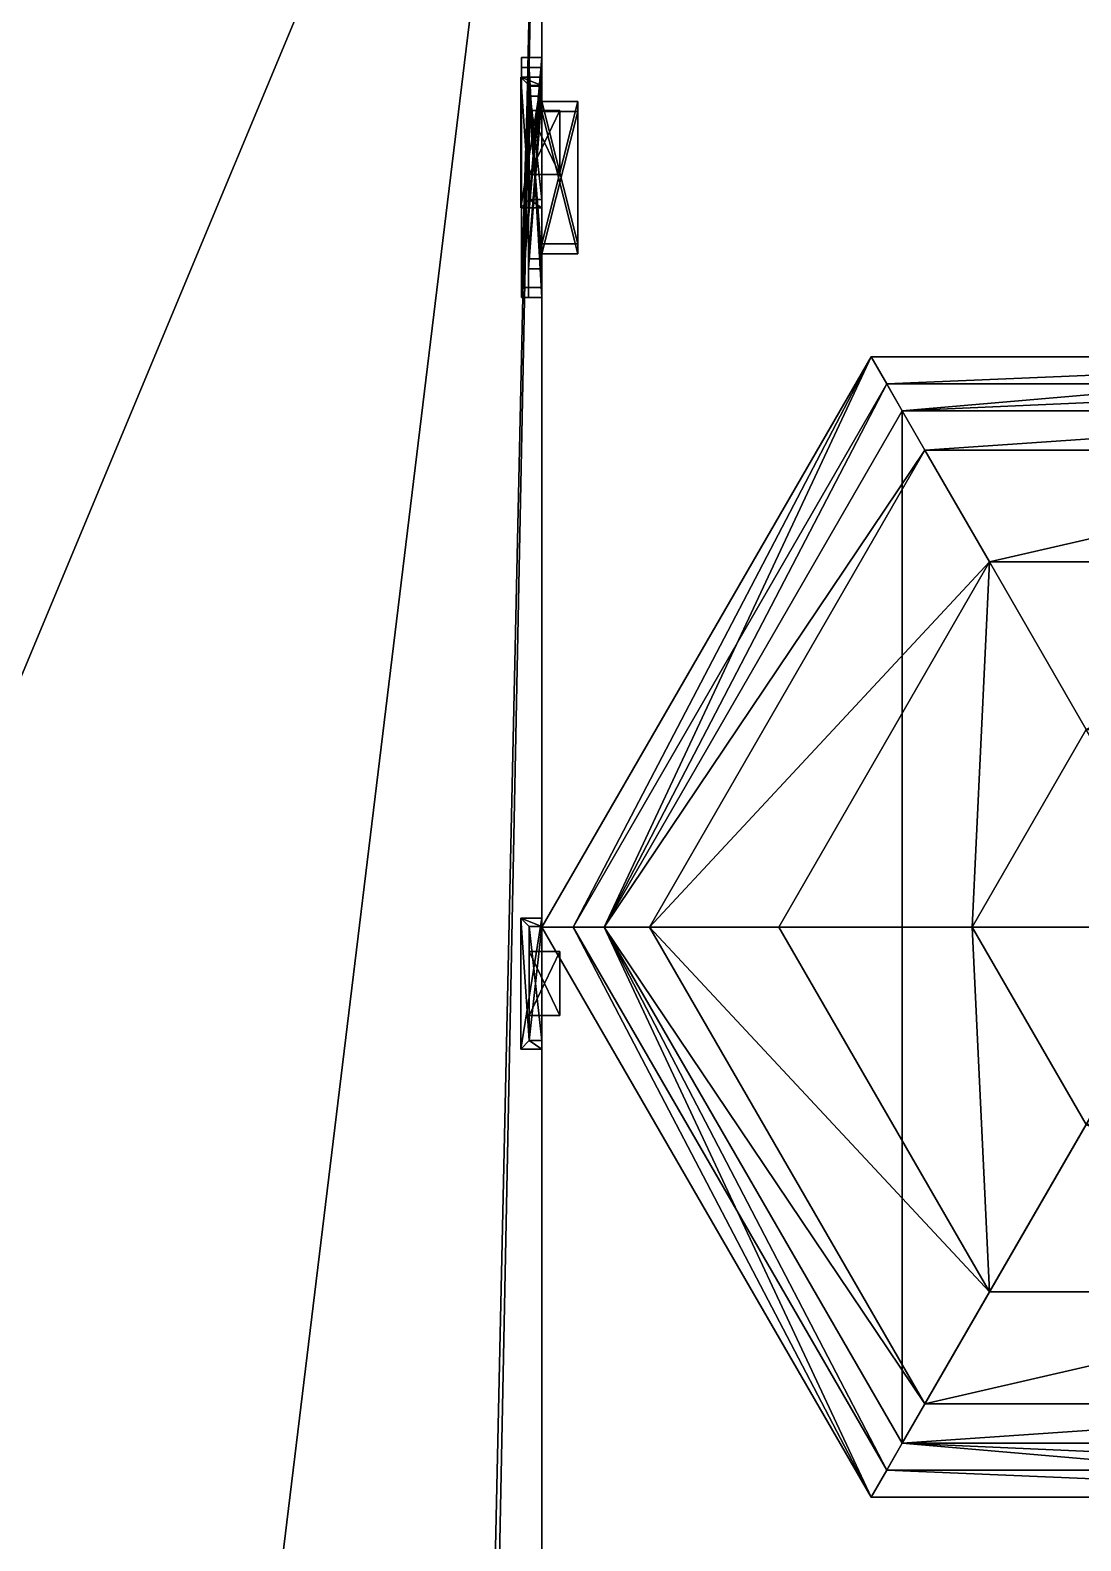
# Model space of a CAD drawing. Header units: metres. Extents: x -124 to 108, y 0 to 201.
# Drawn here: x 97.597 to 100.198, y 25.674 to 29.415 of the extents above; entities that cross this region are included whole.
import ezdxf

# ---------------------------------------------------------------- set-up
doc = ezdxf.new("R2010")
doc.units = ezdxf.units.M
doc.layers.get('0').update_dxf_attribs({"true_color": 0xff5454})

# ---------------------------------------------------------------- blocks, each defined once
blk = doc.blocks.new('window_ii')
for p, q in [((0.0206, 0.5271), (0.0206, 0.0698)), ((0.0206, 0.5271, 0.0318), (0.0206, 0.0698, 0.0318)), ((0.0206, 0.5271), (0.0206, 0.5271, 0.0318)), ((0.3032, 0.5271), (0.0206, 0.5271)), ((0.3032, 0.5271, 0.0318), (0.0206, 0.5271, 0.0318)), ((0.3032, 0.0698), (0.3032, 0.5271)), ((0.3032, 0.5271), (0.3032, 0.5271, 0.0318)), ((0.3032, 0.0698, 0.0318), (0.3032, 0.5271, 0.0318)), ((0.2411, 0.465, -0.0445), (0.0827, 0.465, -0.0445)), ((0.2411, 0.465, 0.0318), (0.0827, 0.465, 0.0318)), ((0.0827, 0.465, -0.0445), (0.0827, 0.465, 0.0318)), ((0.0827, 0.465, -0.0445), (0.0827, 0.1319, -0.0445)), ((0.0827, 0.465, 0.0318), (0.0827, 0.1319, 0.0318)), ((0.2411, 0.465, -0.0445), (0.2411, 0.465, 0.0318)), ((0.2411, 0.1319, -0.0445), (0.2411, 0.465, -0.0445)), ((0.2411, 0.1319, 0.0318), (0.2411, 0.465, 0.0318)), ((0.0827, 0.1319, -0.0445), (0.2411, 0.1319, -0.0445)), ((0.0827, 0.1319, -0.0445), (0.0827, 0.1319, 0.0318)), ((0.0827, 0.1319, 0.0318), (0.2411, 0.1319, 0.0318)), ((0.2411, 0.1319, -0.0445), (0.2411, 0.1319, 0.0318)), ((0, 0.0698), (0, 0.0698, 0.0524)), ((0, 0.0698, 0.0524), (0.3239, 0.0698, 0.0524)), ((0.0206, 0.0698), (0, 0.0698)), ((0, 0.0698), (0, 0)), ((0, 0.0698, 0.0524), (0, 0, 0.0524)), ((0.0206, 0.0698), (0.3032, 0.0698)), ((0.0206, 0.0698, 0.0318), (0.3032, 0.0698, 0.0318)), ((0.0206, 0.0698), (0.0206, 0.0698, 0.0318)), ((0.3032, 0.0698), (0.3032, 0.0698, 0.0318)), ((0.3032, 0.0698), (0.3239, 0.0698)), ((0.3239, 0.0698), (0.3239, 0.0698, 0.0524)), ((0.3239, 0.0698, 0.0524), (0.3239, 0, 0.0524)), ((0.3239, 0.0698), (0.3239, 0)), ((0, 0), (0, 0, 0.0524)), ((0, 0, 0.0524), (0.3239, 0, 0.0524)), ((0, 0), (0.3239, 0)), ((0.3239, 0), (0.3239, 0, 0.0524))]:
    blk.add_line(p, q)
at = {"color": 45, "true_color": 0xaa8f5f}
mesh = blk.add_polyface(dxfattribs=at)
corners = [(0.0206, 0.5271, 0.0318), (0.0206, 0.0698), (0.0206, 0.0698, 0.0318), (0.0206, 0.5271)]
mesh.append_faces([[corners[k] for k in face] for face in [(0, 1, 2), (1, 0, 3)]], dxfattribs={"vtx0": -1, "color": 45})
mesh = blk.add_polyface(dxfattribs=at)
corners = [(0.0206, 0.5271, 0.0318), (0.3032, 0.5271), (0.0206, 0.5271), (0.3032, 0.5271, 0.0318)]
mesh.append_faces([[corners[k] for k in face] for face in [(0, 1, 2), (1, 0, 3)]], dxfattribs={"vtx0": -1, "color": 45})
mesh = blk.add_polyface(dxfattribs=at)
corners = [(0.0206, 0.0698, 0.0318), (0.0827, 0.1319, 0.0318), (0.0206, 0.5271, 0.0318), (0.3032, 0.0698, 0.0318), (0.2411, 0.1319, 0.0318), (0.2411, 0.465, 0.0318), (0.0827, 0.465, 0.0318), (0.3032, 0.5271, 0.0318)]
mesh.append_faces([[corners[k] for k in face] for face in [(0, 1, 2), (1, 3, 4), (4, 3, 5), (2, 6, 7), (6, 2, 1), (7, 5, 3)]], dxfattribs={"vtx0": -1, "vtx1": -1, "color": 45})
mesh.append_faces([[corners[k] for k in face] for face in [(1, 0, 3), (7, 6, 5)]], dxfattribs={"vtx0": -1, "vtx2": -1, "color": 45})
mesh = blk.add_polyface(dxfattribs=at)
corners = [(0.3032, 0.5271), (0.3032, 0.0698, 0.0318), (0.3032, 0.0698), (0.3032, 0.5271, 0.0318)]
mesh.append_faces([[corners[k] for k in face] for face in [(0, 1, 2), (1, 0, 3)]], dxfattribs={"vtx0": -1, "color": 45})
mesh = blk.add_polyface(dxfattribs=at)
corners = [(0.2411, 0.465, 0.0318), (0.0827, 0.465, -0.0445), (0.2411, 0.465, -0.0445), (0.0827, 0.465, 0.0318)]
mesh.append_faces([[corners[k] for k in face] for face in [(0, 1, 2), (1, 0, 3)]], dxfattribs={"vtx0": -1, "color": 45})
mesh = blk.add_polyface(dxfattribs=at)
corners = [(0.0827, 0.465, -0.0445), (0.0827, 0.1319, 0.0318), (0.0827, 0.1319, -0.0445), (0.0827, 0.465, 0.0318)]
mesh.append_faces([[corners[k] for k in face] for face in [(0, 1, 2), (1, 0, 3)]], dxfattribs={"vtx0": -1, "color": 45})
at = {"color": 28, "true_color": 0x130f0a}
mesh = blk.add_polyface(dxfattribs=at)
corners = [(0.2411, 0.1319, -0.0445), (0.0827, 0.465, -0.0445), (0.0827, 0.1319, -0.0445), (0.2411, 0.465, -0.0445)]
mesh.append_faces([[corners[k] for k in face] for face in [(0, 1, 2), (1, 0, 3)]], dxfattribs={"vtx0": -1, "color": 28})
at = {"color": 45, "true_color": 0xaa8f5f}
mesh = blk.add_polyface(dxfattribs=at)
corners = [(0.2411, 0.465, 0.0318), (0.2411, 0.1319, -0.0445), (0.2411, 0.1319, 0.0318), (0.2411, 0.465, -0.0445)]
mesh.append_faces([[corners[k] for k in face] for face in [(0, 1, 2), (1, 0, 3)]], dxfattribs={"vtx0": -1, "color": 45})
mesh = blk.add_polyface(dxfattribs=at)
corners = [(0.0827, 0.1319, 0.0318), (0.2411, 0.1319, -0.0445), (0.0827, 0.1319, -0.0445), (0.2411, 0.1319, 0.0318)]
mesh.append_faces([[corners[k] for k in face] for face in [(0, 1, 2), (1, 0, 3)]], dxfattribs={"vtx0": -1, "color": 45})
mesh = blk.add_polyface(dxfattribs=at)
corners = [(0, 0.0698, 0.0524), (0.0206, 0.0698), (0, 0.0698), (0.0206, 0.0698, 0.0318), (0.3032, 0.0698, 0.0318), (0.3239, 0.0698), (0.3032, 0.0698), (0.3239, 0.0698, 0.0524)]
mesh.append_faces([[corners[k] for k in face] for face in [(0, 1, 2), (4, 5, 6)]], dxfattribs={"vtx0": -1, "color": 45})
mesh.append_faces([[corners[k] for k in face] for face in [(1, 0, 3), (3, 0, 4), (5, 4, 7), (7, 4, 0)]], dxfattribs={"vtx0": -1, "vtx1": -1, "color": 45})
mesh = blk.add_polyface(dxfattribs=at)
corners = [(0, 0.0698, 0.0524), (0, 0), (0, 0, 0.0524), (0, 0.0698)]
mesh.append_faces([[corners[k] for k in face] for face in [(0, 1, 2), (1, 0, 3)]], dxfattribs={"vtx0": -1, "color": 45})
mesh = blk.add_polyface(dxfattribs=at)
corners = [(0.3239, 0, 0.0524), (0, 0.0698, 0.0524), (0, 0, 0.0524), (0.3239, 0.0698, 0.0524)]
mesh.append_faces([[corners[k] for k in face] for face in [(0, 1, 2), (1, 0, 3)]], dxfattribs={"vtx0": -1, "color": 45})
mesh = blk.add_polyface(dxfattribs=at)
corners = [(0.3239, 0), (0, 0.0698), (0, 0), (0.0206, 0.0698), (0.3032, 0.0698), (0.3239, 0.0698)]
mesh.append_faces([[corners[k] for k in face] for face in [(0, 1, 2), (4, 0, 5)]], dxfattribs={"vtx0": -1, "color": 45})
mesh.append_faces([[corners[k] for k in face] for face in [(1, 0, 3), (3, 0, 4)]], dxfattribs={"vtx0": -1, "vtx1": -1, "color": 45})
mesh = blk.add_polyface(dxfattribs=at)
corners = [(0.3032, 0.0698, 0.0318), (0.0206, 0.0698), (0.3032, 0.0698), (0.0206, 0.0698, 0.0318)]
mesh.append_faces([[corners[k] for k in face] for face in [(0, 1, 2), (1, 0, 3)]], dxfattribs={"vtx0": -1, "color": 45})
mesh = blk.add_polyface(dxfattribs=at)
corners = [(0.3239, 0.0698), (0.3239, 0, 0.0524), (0.3239, 0), (0.3239, 0.0698, 0.0524)]
mesh.append_faces([[corners[k] for k in face] for face in [(0, 1, 2), (1, 0, 3)]], dxfattribs={"vtx0": -1, "color": 45})
mesh = blk.add_polyface(dxfattribs=at)
corners = [(0.3239, 0, 0.0524), (0, 0), (0.3239, 0), (0, 0, 0.0524)]
mesh.append_faces([[corners[k] for k in face] for face in [(0, 1, 2), (1, 0, 3)]], dxfattribs={"vtx0": -1, "color": 45})
blk = doc.blocks.new('window_iii')
for p, q in [((0, 1.1557), (0, 0.0603)), ((0, 1.1557, 0.0333), (0, 0.0603, 0.0333)), ((0, 1.1557), (0, 1.1557, 0.0333)), ((0.5699, 1.1557, 0.0333), (0, 1.1557, 0.0333)), ((0.5699, 1.1557), (0, 1.1557)), ((0.5699, 0.0603, 0.0333), (0.5699, 1.1557, 0.0333)), ((0.5699, 0.0603), (0.5699, 1.1557)), ((0.5699, 1.1557), (0.5699, 1.1557, 0.0333)), ((0.4986, 1.0844, 0.0333), (0.0713, 1.0844, 0.0333)), ((0.0713, 1.0844, 0.0333), (0.0713, 1.0844)), ((0.4986, 1.0844), (0.0713, 1.0844)), ((0.0713, 1.0844, 0.0333), (0.0713, 0.1316, 0.0333)), ((0.0713, 1.0844), (0.0713, 0.1316)), ((0.4986, 1.0844, 0.0333), (0.4986, 1.0844)), ((0.4986, 0.1316), (0.4986, 1.0844)), ((0.1086, 1.0471, -0.0889), (0.1086, 0.6453, -0.0889)), ((0.1086, 1.0471, -0.0889), (0.1086, 1.0471)), ((0.1086, 1.0471), (0.1086, 0.6453)), ((0.4613, 1.0471), (0.1086, 1.0471)), ((0.4613, 1.0471, -0.0889), (0.1086, 1.0471, -0.0889)), ((0.4613, 0.6453), (0.4613, 1.0471)), ((0.4613, 1.0471, -0.0889), (0.4613, 1.0471)), ((0.4613, 0.6453, -0.0889), (0.4613, 1.0471, -0.0889)), ((0.1086, 0.6453, -0.0889), (0.1086, 0.6453)), ((0.1086, 0.6453), (0.4613, 0.6453)), ((0.1086, 0.6453, -0.0889), (0.4613, 0.6453, -0.0889)), ((0.4613, 0.6453, -0.0889), (0.4613, 0.6453)), ((0.1086, 0.5707, -0.0889), (0.1086, 0.1689, -0.0889)), ((0.1086, 0.5707, -0.0889), (0.1086, 0.5707)), ((0.1086, 0.5707), (0.1086, 0.1689)), ((0.4613, 0.5707), (0.1086, 0.5707)), ((0.4613, 0.5707, -0.0889), (0.1086, 0.5707, -0.0889)), ((0.4613, 0.1689), (0.4613, 0.5707)), ((0.4613, 0.1689, -0.0889), (0.4613, 0.5707, -0.0889)), ((0.4613, 0.5707, -0.0889), (0.4613, 0.5707)), ((0.1086, 0.1689, -0.0889), (0.1086, 0.1689)), ((0.1086, 0.1689, -0.0889), (0.4613, 0.1689, -0.0889)), ((0.1086, 0.1689), (0.4613, 0.1689)), ((0.4613, 0.1689, -0.0889), (0.4613, 0.1689)), ((0.0713, 0.1316, 0.0333), (0.4986, 0.1316, 0.0333)), ((0.0713, 0.1316), (0.4986, 0.1316)), ((0.0713, 0.1316, 0.0333), (0.0713, 0.1316)), ((0.4986, 0.1316, 0.0333), (0.4986, 0.1316)), ((0, 0.0603), (0, 0)), ((0, 0.0603, 0.0333), (0, 0, 0.0508)), ((0, 0.0603, 0.0333), (0.5699, 0.0603, 0.0333)), ((0, 0.0603), (0.5699, 0.0603)), ((0.5699, 0.0603, 0.0333), (0.5699, 0, 0.0508)), ((0.5699, 0.0603), (0.5699, 0)), ((0, 0), (0, 0, 0.0508)), ((0, 0, 0.0508), (0.5699, 0, 0.0508)), ((0, 0), (0.5699, 0)), ((0.5699, 0), (0.5699, 0, 0.0508))]:
    blk.add_line(p, q)
at = {"color": 45, "true_color": 0xaa8f5f}
blk.add_line((0.4986, 0.1316, 0.0333), (0.4986, 1.0844, 0.0333), dxfattribs=at)
mesh = blk.add_polyface(dxfattribs=at)
corners = [(0, 0.0603, 0.0333), (0, 0), (0, 0, 0.0508), (0, 0.0603), (0, 1.1557, 0.0333), (0, 1.1557)]
mesh.append_faces([[corners[k] for k in face] for face in [(0, 1, 2), (3, 4, 5)]], dxfattribs={"vtx0": -1, "color": 45})
mesh.append_faces([[corners[k] for k in face] for face in [(1, 0, 3)]], dxfattribs={"vtx0": -1, "vtx1": -1, "color": 45})
mesh.append_faces([[corners[k] for k in face] for face in [(3, 0, 4)]], dxfattribs={"vtx0": -1, "vtx2": -1, "color": 45})
mesh = blk.add_polyface(dxfattribs=at)
corners = [(0, 0.0603, 0.0333), (0.0713, 0.1316, 0.0333), (0, 1.1557, 0.0333), (0.5699, 0.0603, 0.0333), (0.4986, 0.1316, 0.0333), (0.4986, 1.0844, 0.0333), (0.0713, 1.0844, 0.0333), (0.5699, 1.1557, 0.0333)]
mesh.append_faces([[corners[k] for k in face] for face in [(0, 1, 2), (1, 3, 4), (4, 3, 5), (2, 6, 7), (6, 2, 1), (7, 5, 3)]], dxfattribs={"vtx0": -1, "vtx1": -1, "color": 45})
mesh.append_faces([[corners[k] for k in face] for face in [(1, 0, 3), (7, 6, 5)]], dxfattribs={"vtx0": -1, "vtx2": -1, "color": 45})
mesh = blk.add_polyface(dxfattribs=at)
corners = [(0, 1.1557, 0.0333), (0.5699, 1.1557), (0, 1.1557), (0.5699, 1.1557, 0.0333)]
mesh.append_faces([[corners[k] for k in face] for face in [(0, 1, 2), (1, 0, 3)]], dxfattribs={"vtx0": -1, "color": 45})
mesh = blk.add_polyface(dxfattribs=at)
corners = [(0.5699, 0.0603), (0.5699, 0, 0.0508), (0.5699, 0), (0.5699, 0.0603, 0.0333), (0.5699, 1.1557), (0.5699, 1.1557, 0.0333)]
mesh.append_faces([[corners[k] for k in face] for face in [(0, 1, 2), (3, 4, 5)]], dxfattribs={"vtx0": -1, "color": 45})
mesh.append_faces([[corners[k] for k in face] for face in [(1, 0, 3)]], dxfattribs={"vtx0": -1, "vtx1": -1, "color": 45})
mesh.append_faces([[corners[k] for k in face] for face in [(3, 0, 4)]], dxfattribs={"vtx0": -1, "vtx2": -1, "color": 45})
mesh = blk.add_polyface(dxfattribs=at)
corners = [(0.4986, 1.0844, 0.0333), (0.0713, 1.0844), (0.4986, 1.0844), (0.0713, 1.0844, 0.0333)]
mesh.append_faces([[corners[k] for k in face] for face in [(0, 1, 2), (1, 0, 3)]], dxfattribs={"vtx0": -1, "color": 45})
at = {"color": 29, "true_color": 0x423123}
mesh = blk.add_polyface(dxfattribs=at)
corners = [(0.0713, 0.1316), (0.1086, 0.1689), (0.0713, 1.0844), (0.4986, 0.1316), (0.4613, 0.1689), (0.4613, 0.5707), (0.4613, 0.6453), (0.4613, 1.0471), (0.1086, 1.0471), (0.4986, 1.0844), (0.1086, 0.5707), (0.1086, 0.6453)]
mesh.append_faces([[corners[k] for k in face] for face in [(0, 1, 2), (1, 3, 4), (4, 3, 5), (6, 3, 7), (2, 8, 9), (8, 10, 11), (9, 7, 3), (5, 11, 10), (11, 5, 6)]], dxfattribs={"vtx0": -1, "vtx1": -1, "color": 29})
mesh.append_faces([[corners[k] for k in face] for face in [(5, 3, 6), (8, 2, 1)]], dxfattribs={"vtx0": -1, "vtx1": -1, "vtx2": -1, "color": 29})
mesh.append_faces([[corners[k] for k in face] for face in [(1, 0, 3), (8, 1, 10), (9, 8, 7)]], dxfattribs={"vtx0": -1, "vtx2": -1, "color": 29})
at = {"color": 45, "true_color": 0xaa8f5f}
mesh = blk.add_polyface(dxfattribs=at)
corners = [(0.0713, 1.0844), (0.0713, 0.1316, 0.0333), (0.0713, 0.1316), (0.0713, 1.0844, 0.0333)]
mesh.append_faces([[corners[k] for k in face] for face in [(0, 1, 2), (1, 0, 3)]], dxfattribs={"vtx0": -1, "color": 45})
mesh = blk.add_polyface(dxfattribs=at)
corners = [(0.4986, 1.0844, 0.0333), (0.4986, 0.1316), (0.4986, 0.1316, 0.0333), (0.4986, 1.0844)]
mesh.append_faces([[corners[k] for k in face] for face in [(0, 1, 2), (1, 0, 3)]], dxfattribs={"vtx0": -1, "color": 45})
at = {"color": 29, "true_color": 0x423123}
mesh = blk.add_polyface(dxfattribs=at)
corners = [(0.1086, 1.0471, -0.0889), (0.1086, 0.6453), (0.1086, 0.6453, -0.0889), (0.1086, 1.0471)]
mesh.append_faces([[corners[k] for k in face] for face in [(0, 1, 2), (1, 0, 3)]], dxfattribs={"vtx0": -1, "color": 29})
mesh = blk.add_polyface(dxfattribs=at)
corners = [(0.4613, 1.0471), (0.1086, 1.0471, -0.0889), (0.4613, 1.0471, -0.0889), (0.1086, 1.0471)]
mesh.append_faces([[corners[k] for k in face] for face in [(0, 1, 2), (1, 0, 3)]], dxfattribs={"vtx0": -1, "color": 29})
at = {"color": 28, "true_color": 0x130f0a}
mesh = blk.add_polyface(dxfattribs=at)
corners = [(0.4613, 0.6453, -0.0889), (0.1086, 1.0471, -0.0889), (0.1086, 0.6453, -0.0889), (0.4613, 1.0471, -0.0889)]
mesh.append_faces([[corners[k] for k in face] for face in [(0, 1, 2), (1, 0, 3)]], dxfattribs={"vtx0": -1, "color": 28})
at = {"color": 29, "true_color": 0x423123}
mesh = blk.add_polyface(dxfattribs=at)
corners = [(0.4613, 1.0471), (0.4613, 0.6453, -0.0889), (0.4613, 0.6453), (0.4613, 1.0471, -0.0889)]
mesh.append_faces([[corners[k] for k in face] for face in [(0, 1, 2), (1, 0, 3)]], dxfattribs={"vtx0": -1, "color": 29})
mesh = blk.add_polyface(dxfattribs=at)
corners = [(0.1086, 0.6453), (0.4613, 0.6453, -0.0889), (0.1086, 0.6453, -0.0889), (0.4613, 0.6453)]
mesh.append_faces([[corners[k] for k in face] for face in [(0, 1, 2), (1, 0, 3)]], dxfattribs={"vtx0": -1, "color": 29})
mesh = blk.add_polyface(dxfattribs=at)
corners = [(0.1086, 0.5707, -0.0889), (0.1086, 0.1689), (0.1086, 0.1689, -0.0889), (0.1086, 0.5707)]
mesh.append_faces([[corners[k] for k in face] for face in [(0, 1, 2), (1, 0, 3)]], dxfattribs={"vtx0": -1, "color": 29})
mesh = blk.add_polyface(dxfattribs=at)
corners = [(0.4613, 0.5707), (0.1086, 0.5707, -0.0889), (0.4613, 0.5707, -0.0889), (0.1086, 0.5707)]
mesh.append_faces([[corners[k] for k in face] for face in [(0, 1, 2), (1, 0, 3)]], dxfattribs={"vtx0": -1, "color": 29})
at = {"color": 28, "true_color": 0x130f0a}
mesh = blk.add_polyface(dxfattribs=at)
corners = [(0.4613, 0.1689, -0.0889), (0.1086, 0.5707, -0.0889), (0.1086, 0.1689, -0.0889), (0.4613, 0.5707, -0.0889)]
mesh.append_faces([[corners[k] for k in face] for face in [(0, 1, 2), (1, 0, 3)]], dxfattribs={"vtx0": -1, "color": 28})
at = {"color": 29, "true_color": 0x423123}
mesh = blk.add_polyface(dxfattribs=at)
corners = [(0.4613, 0.5707), (0.4613, 0.1689, -0.0889), (0.4613, 0.1689), (0.4613, 0.5707, -0.0889)]
mesh.append_faces([[corners[k] for k in face] for face in [(0, 1, 2), (1, 0, 3)]], dxfattribs={"vtx0": -1, "color": 29})
mesh = blk.add_polyface(dxfattribs=at)
corners = [(0.1086, 0.1689), (0.4613, 0.1689, -0.0889), (0.1086, 0.1689, -0.0889), (0.4613, 0.1689)]
mesh.append_faces([[corners[k] for k in face] for face in [(0, 1, 2), (1, 0, 3)]], dxfattribs={"vtx0": -1, "color": 29})
at = {"color": 45, "true_color": 0xaa8f5f}
mesh = blk.add_polyface(dxfattribs=at)
corners = [(0.0713, 0.1316, 0.0333), (0.4986, 0.1316), (0.0713, 0.1316), (0.4986, 0.1316, 0.0333)]
mesh.append_faces([[corners[k] for k in face] for face in [(0, 1, 2), (1, 0, 3)]], dxfattribs={"vtx0": -1, "color": 45})
mesh = blk.add_polyface(dxfattribs=at)
corners = [(0.5699, 0), (0, 0.0603), (0, 0), (0.5699, 0.0603)]
mesh.append_faces([[corners[k] for k in face] for face in [(0, 1, 2), (1, 0, 3)]], dxfattribs={"vtx0": -1, "color": 45})
mesh = blk.add_polyface(dxfattribs=at)
corners = [(0.5699, 0, 0.0508), (0, 0.0603, 0.0333), (0, 0, 0.0508), (0.5699, 0.0603, 0.0333)]
mesh.append_faces([[corners[k] for k in face] for face in [(0, 1, 2), (1, 0, 3)]], dxfattribs={"vtx0": -1, "color": 45})
mesh = blk.add_polyface(dxfattribs=at)
corners = [(0.5699, 0, 0.0508), (0, 0), (0.5699, 0), (0, 0, 0.0508)]
mesh.append_faces([[corners[k] for k in face] for face in [(0, 1, 2), (1, 0, 3)]], dxfattribs={"vtx0": -1, "color": 45})
blk = doc.blocks.new('dome_i')
at = {"color": 35, "true_color": 0x927150}
for p, q in [((0.8153, 2.8243, 0.3111), (0, 1.4121, 0.3111)), ((0, 1.4121, 0.3937), (0.8153, 2.8243, 0.3937)), ((0.8153, 2.8243, 0.3111), (0.8153, 2.8243, 0.3937)), ((0.8153, 2.8243, 0.3937), (2.4459, 2.8243, 0.3937)), ((2.4459, 2.8243, 0.3111), (0.8153, 2.8243, 0.3111)), ((0.0771, 1.4121, 0.3111), (0.8539, 2.7575, 0.3111)), ((0.0771, 1.4121, 0.2444), (0.8539, 2.7575, 0.2444)), ((0.8539, 2.7575, 0.2444), (2.4074, 2.7575, 0.2444)), ((0.8539, 2.7575, 0.3111), (2.4074, 2.7575, 0.3111)), ((0.8539, 2.7575, 0.2444), (0.8539, 2.7575, 0.3111)), ((0.1542, 1.4121, 0.2444), (0.8924, 2.6907, 0.2444)), ((0.1542, 1.4121, 0.3937), (0.8924, 2.6907, 0.3937)), ((0.8924, 2.6907, 0.2444), (2.3688, 2.6907, 0.2444)), ((0.8924, 2.6907, 0.3937), (2.3688, 2.6907, 0.3937)), ((0, 1.4121, 0.3111), (0.8153, 0, 0.3111)), ((0, 1.4121, 0.3937), (0, 1.4121, 0.3111)), ((0.8153, 0, 0.3937), (0, 1.4121, 0.3937)), ((0.0771, 1.4121, 0.3111), (0.0771, 1.4121, 0.2444)), ((0.8539, 0.0668, 0.3111), (0.0771, 1.4121, 0.3111)), ((0.8539, 0.0668, 0.2444), (0.0771, 1.4121, 0.2444)), ((0.8924, 0.1336, 0.2444), (0.1542, 1.4121, 0.2444)), ((0.8924, 0.1336, 0.3937), (0.1542, 1.4121, 0.3937)), ((2.3688, 0.1336, 0.3937), (0.8924, 0.1336, 0.3937)), ((2.3688, 0.1336, 0.2444), (0.8924, 0.1336, 0.2444)), ((0.8539, 0.0668, 0.3111), (0.8539, 0.0668, 0.2444)), ((2.4074, 0.0668, 0.3111), (0.8539, 0.0668, 0.3111)), ((2.4074, 0.0668, 0.2444), (0.8539, 0.0668, 0.2444)), ((0.8153, 0, 0.3937), (0.8153, 0, 0.3111)), ((2.4459, 0, 0.3937), (0.8153, 0, 0.3937)), ((0.8153, 0, 0.3111), (2.4459, 0, 0.3111))]:
    blk.add_line(p, q, dxfattribs=at)
for p, q in [((0.1542, 1.4121), (0.8924, 2.6907)), ((0.8924, 2.6907, 0.2444), (0.8924, 2.6907)), ((0.8924, 2.6907, 0.3937), (0.9486, 2.5934, 0.9587)), ((0.8924, 2.6907), (2.3688, 2.6907)), ((0.2666, 1.4121, 0.9587), (0.9486, 2.5934, 0.9587)), ((0.9486, 2.5934, 0.9587), (2.3126, 2.5934, 0.9587)), ((0.9486, 2.5934, 0.9587), (1.1086, 2.3162, 1.4377)), ((0.5867, 1.4121, 1.4377), (1.1086, 2.3162, 1.4377)), ((1.1086, 2.3162, 1.4377), (1.3481, 1.9014, 1.7577)), ((1.1086, 2.3162, 1.4377), (2.1526, 2.3162, 1.4377)), ((1.0656, 1.4121, 1.7577), (1.3481, 1.9014, 1.7577)), ((0.1542, 1.4121, 0.2444), (0.1542, 1.4121)), ((0.8924, 0.1336), (0.1542, 1.4121)), ((0.1542, 1.4121, 0.3937), (0.2666, 1.4121, 0.9587)), ((0.2666, 1.4121, 0.9587), (0.5867, 1.4121, 1.4377)), ((0.9486, 0.2309, 0.9587), (0.2666, 1.4121, 0.9587)), ((0.5867, 1.4121, 1.4377), (1.0656, 1.4121, 1.7577)), ((1.1086, 0.5081, 1.4377), (0.5867, 1.4121, 1.4377)), ((1.3481, 0.9229, 1.7577), (1.0656, 1.4121, 1.7577)), ((1.0656, 1.4121, 1.7577), (1.6306, 1.4121, 1.8701)), ((1.1086, 0.5081, 1.4377), (1.3481, 0.9229, 1.7577)), ((0.9486, 0.2309, 0.9587), (1.1086, 0.5081, 1.4377)), ((2.1526, 0.5081, 1.4377), (1.1086, 0.5081, 1.4377)), ((0.8924, 0.1336, 0.3937), (0.9486, 0.2309, 0.9587)), ((2.3126, 0.2309, 0.9587), (0.9486, 0.2309, 0.9587)), ((0.8924, 0.1336, 0.2444), (0.8924, 0.1336)), ((2.3688, 0.1336), (0.8924, 0.1336))]:
    blk.add_line(p, q)
mesh = blk.add_polyface(dxfattribs=at)
corners = [(0.8153, 0, 0.3937), (0.1542, 1.4121, 0.3937), (0, 1.4121, 0.3937), (0.8924, 0.1336, 0.3937), (2.4459, 0, 0.3937), (2.3688, 0.1336, 0.3937), (3.107, 1.4121, 0.3937), (3.2612, 1.4121, 0.3937), (0.8153, 2.8243, 0.3937), (0.8924, 2.6907, 0.3937), (2.4459, 2.8243, 0.3937), (2.3688, 2.6907, 0.3937)]
mesh.append_faces([[corners[k] for k in face] for face in [(0, 1, 2), (1, 0, 3), (3, 4, 5), (5, 4, 6), (8, 9, 10), (10, 6, 7)]], dxfattribs={"vtx0": -1, "vtx1": -1, "color": 35})
mesh.append_faces([[corners[k] for k in face] for face in [(3, 0, 4), (6, 4, 7), (1, 8, 2), (8, 1, 9), (10, 9, 11), (10, 11, 6)]], dxfattribs={"vtx0": -1, "vtx2": -1, "color": 35})
mesh = blk.add_polyface(dxfattribs=at)
corners = [(0.8153, 2.8243, 0.3111), (0.0771, 1.4121, 0.3111), (0, 1.4121, 0.3111), (0.8539, 2.7575, 0.3111), (2.4459, 2.8243, 0.3111), (2.4074, 2.7575, 0.3111), (3.1841, 1.4121, 0.3111), (3.2612, 1.4121, 0.3111), (0.8153, 0, 0.3111), (0.8539, 0.0668, 0.3111), (2.4459, 0, 0.3111), (2.4074, 0.0668, 0.3111)]
mesh.append_faces([[corners[k] for k in face] for face in [(0, 1, 2), (1, 0, 3), (3, 4, 5), (5, 4, 6), (8, 9, 10), (10, 6, 7)]], dxfattribs={"vtx0": -1, "vtx1": -1, "color": 35})
mesh.append_faces([[corners[k] for k in face] for face in [(3, 0, 4), (6, 4, 7), (1, 8, 2), (8, 1, 9), (10, 9, 11), (10, 11, 6)]], dxfattribs={"vtx0": -1, "vtx2": -1, "color": 35})
mesh = blk.add_polyface(dxfattribs=at)
corners = [(0.8153, 2.8243, 0.3937), (0, 1.4121, 0.3111), (0, 1.4121, 0.3937), (0.8153, 2.8243, 0.3111)]
mesh.append_faces([[corners[k] for k in face] for face in [(0, 1, 2), (1, 0, 3)]], dxfattribs={"vtx0": -1, "color": 35})
mesh = blk.add_polyface(dxfattribs=at)
corners = [(0.8153, 2.8243, 0.3937), (2.4459, 2.8243, 0.3111), (0.8153, 2.8243, 0.3111), (2.4459, 2.8243, 0.3937)]
mesh.append_faces([[corners[k] for k in face] for face in [(0, 1, 2), (1, 0, 3)]], dxfattribs={"vtx0": -1, "color": 35})
mesh = blk.add_polyface(dxfattribs=at)
corners = [(0.8539, 2.7575, 0.3111), (0.0771, 1.4121, 0.2444), (0.0771, 1.4121, 0.3111), (0.8539, 2.7575, 0.2444)]
mesh.append_faces([[corners[k] for k in face] for face in [(0, 1, 2), (1, 0, 3)]], dxfattribs={"vtx0": -1, "color": 35})
mesh = blk.add_polyface(dxfattribs=at)
corners = [(0.8539, 2.7575, 0.2444), (0.1542, 1.4121, 0.2444), (0.0771, 1.4121, 0.2444), (0.8924, 2.6907, 0.2444), (2.4074, 2.7575, 0.2444), (2.3688, 2.6907, 0.2444), (3.107, 1.4121, 0.2444), (3.1841, 1.4121, 0.2444), (0.8539, 0.0668, 0.2444), (0.8924, 0.1336, 0.2444), (2.4074, 0.0668, 0.2444), (2.3688, 0.1336, 0.2444)]
mesh.append_faces([[corners[k] for k in face] for face in [(0, 1, 2), (1, 0, 3), (3, 4, 5), (5, 4, 6), (8, 9, 10), (10, 6, 7)]], dxfattribs={"vtx0": -1, "vtx1": -1, "color": 35})
mesh.append_faces([[corners[k] for k in face] for face in [(3, 0, 4), (6, 4, 7), (1, 8, 2), (8, 1, 9), (10, 9, 11), (10, 11, 6)]], dxfattribs={"vtx0": -1, "vtx2": -1, "color": 35})
mesh = blk.add_polyface(dxfattribs=at)
corners = [(0.8539, 2.7575, 0.3111), (2.4074, 2.7575, 0.2444), (0.8539, 2.7575, 0.2444), (2.4074, 2.7575, 0.3111)]
mesh.append_faces([[corners[k] for k in face] for face in [(0, 1, 2), (1, 0, 3)]], dxfattribs={"vtx0": -1, "color": 35})
at = {"color": 253, "true_color": 0xc0ab91}
mesh = blk.add_polyface(dxfattribs=at)
corners = [(0.8924, 2.6907, 0.2444), (0.1542, 1.4121), (0.1542, 1.4121, 0.2444), (0.8924, 2.6907)]
mesh.append_faces([[corners[k] for k in face] for face in [(0, 1, 2), (1, 0, 3)]], dxfattribs={"vtx0": -1, "color": 253})
mesh = blk.add_polyface(dxfattribs=at)
corners = [(0.8924, 2.6907), (0.8924, 0.1336), (0.1542, 1.4121), (2.3688, 2.6907), (2.3688, 0.1336), (3.107, 1.4121)]
mesh.append_faces([[corners[k] for k in face] for face in [(0, 1, 2), (4, 3, 5)]], dxfattribs={"vtx0": -1, "color": 253})
mesh.append_faces([[corners[k] for k in face] for face in [(1, 3, 4)]], dxfattribs={"vtx0": -1, "vtx1": -1, "color": 253})
mesh.append_faces([[corners[k] for k in face] for face in [(1, 0, 3)]], dxfattribs={"vtx0": -1, "vtx2": -1, "color": 253})
at = {"color": 45, "true_color": 0xaa8f5f}
mesh = blk.add_polyface(dxfattribs=at)
corners = [(0.9486, 2.5934, 0.9587), (0.1542, 1.4121, 0.3937), (0.2666, 1.4121, 0.9587), (0.8924, 2.6907, 0.3937)]
mesh.append_faces([[corners[k] for k in face] for face in [(0, 1, 2), (1, 0, 3)]], dxfattribs={"vtx0": -1, "color": 45})
mesh = blk.add_polyface(dxfattribs=at)
corners = [(0.9486, 2.5934, 0.9587), (2.3688, 2.6907, 0.3937), (0.8924, 2.6907, 0.3937), (2.3126, 2.5934, 0.9587)]
mesh.append_faces([[corners[k] for k in face] for face in [(0, 1, 2), (1, 0, 3)]], dxfattribs={"vtx0": -1, "color": 45})
at = {"color": 253, "true_color": 0xc0ab91}
mesh = blk.add_polyface(dxfattribs=at)
corners = [(0.8924, 2.6907, 0.2444), (2.3688, 2.6907), (0.8924, 2.6907), (2.3688, 2.6907, 0.2444)]
mesh.append_faces([[corners[k] for k in face] for face in [(0, 1, 2), (1, 0, 3)]], dxfattribs={"vtx0": -1, "color": 253})
at = {"color": 45, "true_color": 0xaa8f5f}
mesh = blk.add_polyface(dxfattribs=at)
corners = [(1.1086, 2.3162, 1.4377), (0.2666, 1.4121, 0.9587), (0.5867, 1.4121, 1.4377), (0.9486, 2.5934, 0.9587)]
mesh.append_faces([[corners[k] for k in face] for face in [(0, 1, 2), (1, 0, 3)]], dxfattribs={"vtx0": -1, "color": 45})
mesh = blk.add_polyface(dxfattribs=at)
corners = [(1.1086, 2.3162, 1.4377), (2.3126, 2.5934, 0.9587), (0.9486, 2.5934, 0.9587), (2.1526, 2.3162, 1.4377)]
mesh.append_faces([[corners[k] for k in face] for face in [(0, 1, 2), (1, 0, 3)]], dxfattribs={"vtx0": -1, "color": 45})
mesh = blk.add_polyface(dxfattribs=at)
corners = [(1.0656, 1.4121, 1.7577), (1.1086, 2.3162, 1.4377), (0.5867, 1.4121, 1.4377), (1.3481, 1.9014, 1.7577)]
mesh.append_faces([[corners[k] for k in face] for face in [(0, 1, 2), (1, 0, 3)]], dxfattribs={"vtx0": -1, "color": 45})
mesh = blk.add_polyface(dxfattribs=at)
corners = [(1.3481, 1.9014, 1.7577), (2.1526, 2.3162, 1.4377), (1.1086, 2.3162, 1.4377), (1.9131, 1.9014, 1.7577)]
mesh.append_faces([[corners[k] for k in face] for face in [(0, 1, 2), (1, 0, 3)]], dxfattribs={"vtx0": -1, "color": 45})
mesh = blk.add_polyface(dxfattribs=at)
corners = [(1.6306, 1.4121, 1.8701), (1.3481, 1.9014, 1.7577), (1.0656, 1.4121, 1.7577)]
mesh.append_faces([[corners[k] for k in face] for face in [(0, 1, 2)]], dxfattribs={"color": 45})
at = {"color": 35, "true_color": 0x927150}
mesh = blk.add_polyface(dxfattribs=at)
corners = [(0, 1.4121, 0.3937), (0.8153, 0, 0.3111), (0.8153, 0, 0.3937), (0, 1.4121, 0.3111)]
mesh.append_faces([[corners[k] for k in face] for face in [(0, 1, 2), (1, 0, 3)]], dxfattribs={"vtx0": -1, "color": 35})
mesh = blk.add_polyface(dxfattribs=at)
corners = [(0.0771, 1.4121, 0.3111), (0.8539, 0.0668, 0.2444), (0.8539, 0.0668, 0.3111), (0.0771, 1.4121, 0.2444)]
mesh.append_faces([[corners[k] for k in face] for face in [(0, 1, 2), (1, 0, 3)]], dxfattribs={"vtx0": -1, "color": 35})
at = {"color": 253, "true_color": 0xc0ab91}
mesh = blk.add_polyface(dxfattribs=at)
corners = [(0.1542, 1.4121, 0.2444), (0.8924, 0.1336), (0.8924, 0.1336, 0.2444), (0.1542, 1.4121)]
mesh.append_faces([[corners[k] for k in face] for face in [(0, 1, 2), (1, 0, 3)]], dxfattribs={"vtx0": -1, "color": 253})
at = {"color": 45, "true_color": 0xaa8f5f}
mesh = blk.add_polyface(dxfattribs=at)
corners = [(0.9486, 0.2309, 0.9587), (0.1542, 1.4121, 0.3937), (0.8924, 0.1336, 0.3937), (0.2666, 1.4121, 0.9587)]
mesh.append_faces([[corners[k] for k in face] for face in [(0, 1, 2), (1, 0, 3)]], dxfattribs={"vtx0": -1, "color": 45})
mesh = blk.add_polyface(dxfattribs=at)
corners = [(1.1086, 0.5081, 1.4377), (0.2666, 1.4121, 0.9587), (0.9486, 0.2309, 0.9587), (0.5867, 1.4121, 1.4377)]
mesh.append_faces([[corners[k] for k in face] for face in [(0, 1, 2), (1, 0, 3)]], dxfattribs={"vtx0": -1, "color": 45})
mesh = blk.add_polyface(dxfattribs=at)
corners = [(1.1086, 0.5081, 1.4377), (1.0656, 1.4121, 1.7577), (0.5867, 1.4121, 1.4377), (1.3481, 0.9229, 1.7577)]
mesh.append_faces([[corners[k] for k in face] for face in [(0, 1, 2), (1, 0, 3)]], dxfattribs={"vtx0": -1, "color": 45})
mesh = blk.add_polyface(dxfattribs=at)
corners = [(1.6306, 1.4121, 1.8701), (1.0656, 1.4121, 1.7577), (1.3481, 0.9229, 1.7577)]
mesh.append_faces([[corners[k] for k in face] for face in [(0, 1, 2)]], dxfattribs={"color": 45})
mesh = blk.add_polyface(dxfattribs=at)
corners = [(2.1526, 0.5081, 1.4377), (1.3481, 0.9229, 1.7577), (1.1086, 0.5081, 1.4377), (1.9131, 0.9229, 1.7577)]
mesh.append_faces([[corners[k] for k in face] for face in [(0, 1, 2), (1, 0, 3)]], dxfattribs={"vtx0": -1, "color": 45})
mesh = blk.add_polyface(dxfattribs=at)
corners = [(2.1526, 0.5081, 1.4377), (0.9486, 0.2309, 0.9587), (2.3126, 0.2309, 0.9587), (1.1086, 0.5081, 1.4377)]
mesh.append_faces([[corners[k] for k in face] for face in [(0, 1, 2), (1, 0, 3)]], dxfattribs={"vtx0": -1, "color": 45})
mesh = blk.add_polyface(dxfattribs=at)
corners = [(2.3126, 0.2309, 0.9587), (0.8924, 0.1336, 0.3937), (2.3688, 0.1336, 0.3937), (0.9486, 0.2309, 0.9587)]
mesh.append_faces([[corners[k] for k in face] for face in [(0, 1, 2), (1, 0, 3)]], dxfattribs={"vtx0": -1, "color": 45})
at = {"color": 253, "true_color": 0xc0ab91}
mesh = blk.add_polyface(dxfattribs=at)
corners = [(2.3688, 0.1336, 0.2444), (0.8924, 0.1336), (2.3688, 0.1336), (0.8924, 0.1336, 0.2444)]
mesh.append_faces([[corners[k] for k in face] for face in [(0, 1, 2), (1, 0, 3)]], dxfattribs={"vtx0": -1, "color": 253})
at = {"color": 35, "true_color": 0x927150}
mesh = blk.add_polyface(dxfattribs=at)
corners = [(2.4074, 0.0668, 0.3111), (0.8539, 0.0668, 0.2444), (2.4074, 0.0668, 0.2444), (0.8539, 0.0668, 0.3111)]
mesh.append_faces([[corners[k] for k in face] for face in [(0, 1, 2), (1, 0, 3)]], dxfattribs={"vtx0": -1, "color": 35})
mesh = blk.add_polyface(dxfattribs=at)
corners = [(2.4459, 0, 0.3937), (0.8153, 0, 0.3111), (2.4459, 0, 0.3111), (0.8153, 0, 0.3937)]
mesh.append_faces([[corners[k] for k in face] for face in [(0, 1, 2), (1, 0, 3)]], dxfattribs={"vtx0": -1, "color": 35})
blk = doc.blocks.new('Component_1')
for p, q in [((98.8638, 30.9094, 13.6557), (98.8638, 23.1046, 13.6557)), ((98.8638, 30.9094), (98.8638, 23.1046))]:
    blk.add_line(p, q)
at = {"extrusion": (-1, 0, 0)}
for name, p in [('window_iii', (-29.3475, 1.6782, -98.8638)), ('window_iii', (-29.3227, 6.3292, -98.8638)), ('window_ii', (-29.2989, 10.972, -98.8638)), ('window_ii', (-27.2156, 9.8508, -98.8638))]:
    blk.add_blockref(name, p, dxfattribs=at)
blk.add_blockref('dome_i', (98.8638, 25.7818, 13.6557))
mesh = blk.add_polyface()
corners = [(98.8638, 30.9094), (89.7246, 8.9741), (87.5479, 30.9094), (96.8166, 14.0938), (98.4961, 14.0938), (98.4961, 12.4142), (96.8166, 12.4142), (101.2657, 8.9741), (98.8638, 23.1046), (101.2657, 23.1046), (-20.4883, 200.884), (-36.2436, 166.56), (-36.2436, 200.884), (-62.7983, 120.0462), (-62.7983, 166.56), (-62.7983, 96.8369), (-62.7983, 69.0721), (28.0829, 69.0721), (-20.4883, 166.56), (4.4317, 132.3), (4.4317, 166.56), (28.0829, 132.3), (28.0829, 88.4306), (52.9352, 88.4306), (28.0829, 66.4607), (35.9315, 66.4607), (35.9315, 59.9298), (58.5118, 70.2663), (71.2137, 59.9298), (58.5118, 82.925), (78.994, 70.2663), (71.2137, 47.1726), (86.7108, 98.9359), (52.9352, 98.9359), (78.994, 82.925), (35.9315, 45.5423), (35.9315, 47.1726), (35.9315, 32.3853), (35.9315, 12.8996), (56.2283, 30.6197), (71.0143, 30.6197), (71.0143, 7.874), (89.7246, 7.874), (86.7108, 60.8021), (87.5479, 60.8021), (29.1243, 8.345), (29.1243, 12.8996), (56.2283, 8.345), (30.8642, 32.3853), (30.8642, 45.5423), (-93.4757, 160.2962), (-109.8283, 96.8369), (-109.8283, 160.2962), (-93.4757, 120.0462)]
mesh.append_faces([[corners[k] for k in face] for face in [(7, 8, 9), (10, 11, 12), (11, 13, 14), (19, 18, 20), (32, 23, 33), (31, 35, 36), (2, 43, 44), (38, 45, 46), (35, 48, 49), (50, 51, 52)]], dxfattribs={"vtx0": -1})
mesh.append_faces([[corners[k] for k in face] for face in [(0, 1, 2), (3, 0, 4), (4, 0, 5), (1, 6, 7), (6, 1, 3), (8, 5, 0), (15, 11, 16), (16, 11, 17), (18, 11, 10), (17, 23, 24), (24, 23, 25), (25, 23, 26), (26, 27, 28), (27, 23, 29), (28, 30, 31), (29, 32, 34), (34, 32, 30), (37, 31, 38), (39, 31, 40), (40, 31, 41), (41, 31, 42), (43, 30, 32), (42, 2, 1), (45, 38, 47), (47, 38, 39), (48, 35, 37), (51, 53, 15)]], dxfattribs={"vtx0": -1, "vtx1": -1})
mesh.append_faces([[corners[k] for k in face] for face in [(1, 0, 3), (7, 5, 8), (13, 11, 15), (17, 11, 18), (17, 18, 19), (26, 23, 27), (23, 32, 29), (35, 31, 37), (38, 31, 39), (42, 31, 30), (42, 30, 2), (2, 30, 43)]], dxfattribs={"vtx0": -1, "vtx1": -1, "vtx2": -1})
mesh.append_faces([[corners[k] for k in face] for face in [(7, 6, 5), (17, 19, 21), (17, 21, 22), (17, 22, 23), (28, 27, 30), (51, 50, 53), (15, 53, 13)]], dxfattribs={"vtx0": -1, "vtx2": -1})
mesh = blk.add_polyface()
corners = [(108.0031, 30.9094, 13.6557), (98.8638, 23.1046, 13.6557), (98.8638, 30.9094, 13.6557), (108.0031, 23.1046, 13.6557)]
mesh.append_faces([[corners[k] for k in face] for face in [(0, 1, 2), (1, 0, 3)]], dxfattribs={"vtx0": -1})
mesh = blk.add_polyface()
corners = [(98.8638, 29.2989, 11.0418), (98.8638, 29.2783, 11.499), (98.8638, 29.2783, 11.0418), (98.8638, 29.3227, 7.4849), (98.8638, 28.9751, 10.972), (98.8638, 28.7528, 7.4849), (98.8638, 29.2989, 10.972), (98.8638, 28.7528, 6.3292), (98.8638, 28.7775, 2.8339), (98.8638, 29.3227, 6.3292), (98.8638, 28.7775, 1.6782), (98.8638, 28.7775, 1.7385), (98.8638, 29.3475, 2.8339), (98.8638, 29.3227, 6.3895), (98.8638, 23.1046), (98.8638, 23.1046, 9.6425), (98.8638, 30.9094), (98.8638, 24.38, 8.4762), (98.8638, 23.1046, 13.6557), (98.8638, 24.7038, 8.4762), (98.8638, 24.7038, 8.5461), (98.8638, 24.7198, 10.8087), (98.8638, 25.2897, 10.8087), (98.8638, 25.2897, 10.869), (98.8638, 25.2897, 11.9644), (98.8638, 26.8917, 9.8508), (98.8638, 27.2156, 9.8508), (98.8638, 27.2156, 9.9206), (98.8638, 29.3475, 1.6782), (98.8638, 29.3475, 1.7385), (98.8638, 24.7198, 11.9644), (98.8638, 30.9094, 13.6557), (98.8638, 24.4006, 9.0033), (98.8638, 24.38, 8.5461), (98.8638, 24.4006, 8.5461), (98.8638, 24.6832, 9.0033), (98.8638, 24.7198, 10.869), (98.8638, 26.9124, 10.3778), (98.8638, 26.8917, 9.9206), (98.8638, 26.9124, 9.9206), (98.8638, 27.195, 10.3778), (98.8638, 28.9957, 11.499), (98.8638, 28.7528, 6.3895), (98.8638, 28.9751, 11.0418), (98.8638, 28.9957, 11.0418), (98.8638, 30.9094, 7.6438), (98.8638, 24.6832, 8.5461), (98.8638, 27.195, 9.9206)]
mesh.append_faces([[corners[k] for k in face] for face in [(0, 1, 2), (8, 10, 11), (32, 33, 34), (30, 21, 36), (37, 38, 39), (5, 7, 42), (41, 43, 44), (31, 16, 45), (20, 35, 46), (27, 40, 47)]], dxfattribs={"vtx0": -1})
mesh.append_faces([[corners[k] for k in face] for face in [(3, 4, 5), (4, 3, 6), (6, 3, 0), (7, 8, 9), (9, 12, 13), (13, 12, 3), (14, 10, 15), (15, 17, 18), (17, 10, 19), (19, 10, 20), (21, 10, 22), (22, 10, 23), (23, 10, 24), (25, 10, 26), (26, 10, 27), (10, 16, 28), (28, 16, 29), (29, 16, 12), (18, 30, 31), (33, 18, 17), (38, 24, 25), (43, 5, 4)]], dxfattribs={"vtx0": -1, "vtx1": -1})
mesh.append_faces([[corners[k] for k in face] for face in [(8, 7, 10), (15, 10, 17), (20, 10, 21), (24, 10, 25), (27, 10, 7), (30, 18, 32), (32, 18, 33), (30, 35, 20), (30, 20, 21), (31, 24, 37), (37, 24, 38), (31, 40, 27), (31, 27, 41), (41, 27, 5), (5, 27, 7), (41, 5, 43), (31, 1, 0), (31, 0, 3), (31, 3, 12), (31, 12, 16)]], dxfattribs={"vtx0": -1, "vtx1": -1, "vtx2": -1})
mesh.append_faces([[corners[k] for k in face] for face in [(9, 8, 12), (10, 14, 16), (30, 32, 35), (31, 30, 24), (31, 37, 40), (31, 41, 1)]], dxfattribs={"vtx0": -1, "vtx2": -1})

msp = doc.modelspace()

# ---------------------------------------------------------------- block references
msp.add_blockref('Component_1', (0, 0))

doc.saveas('drawing.dxf')
